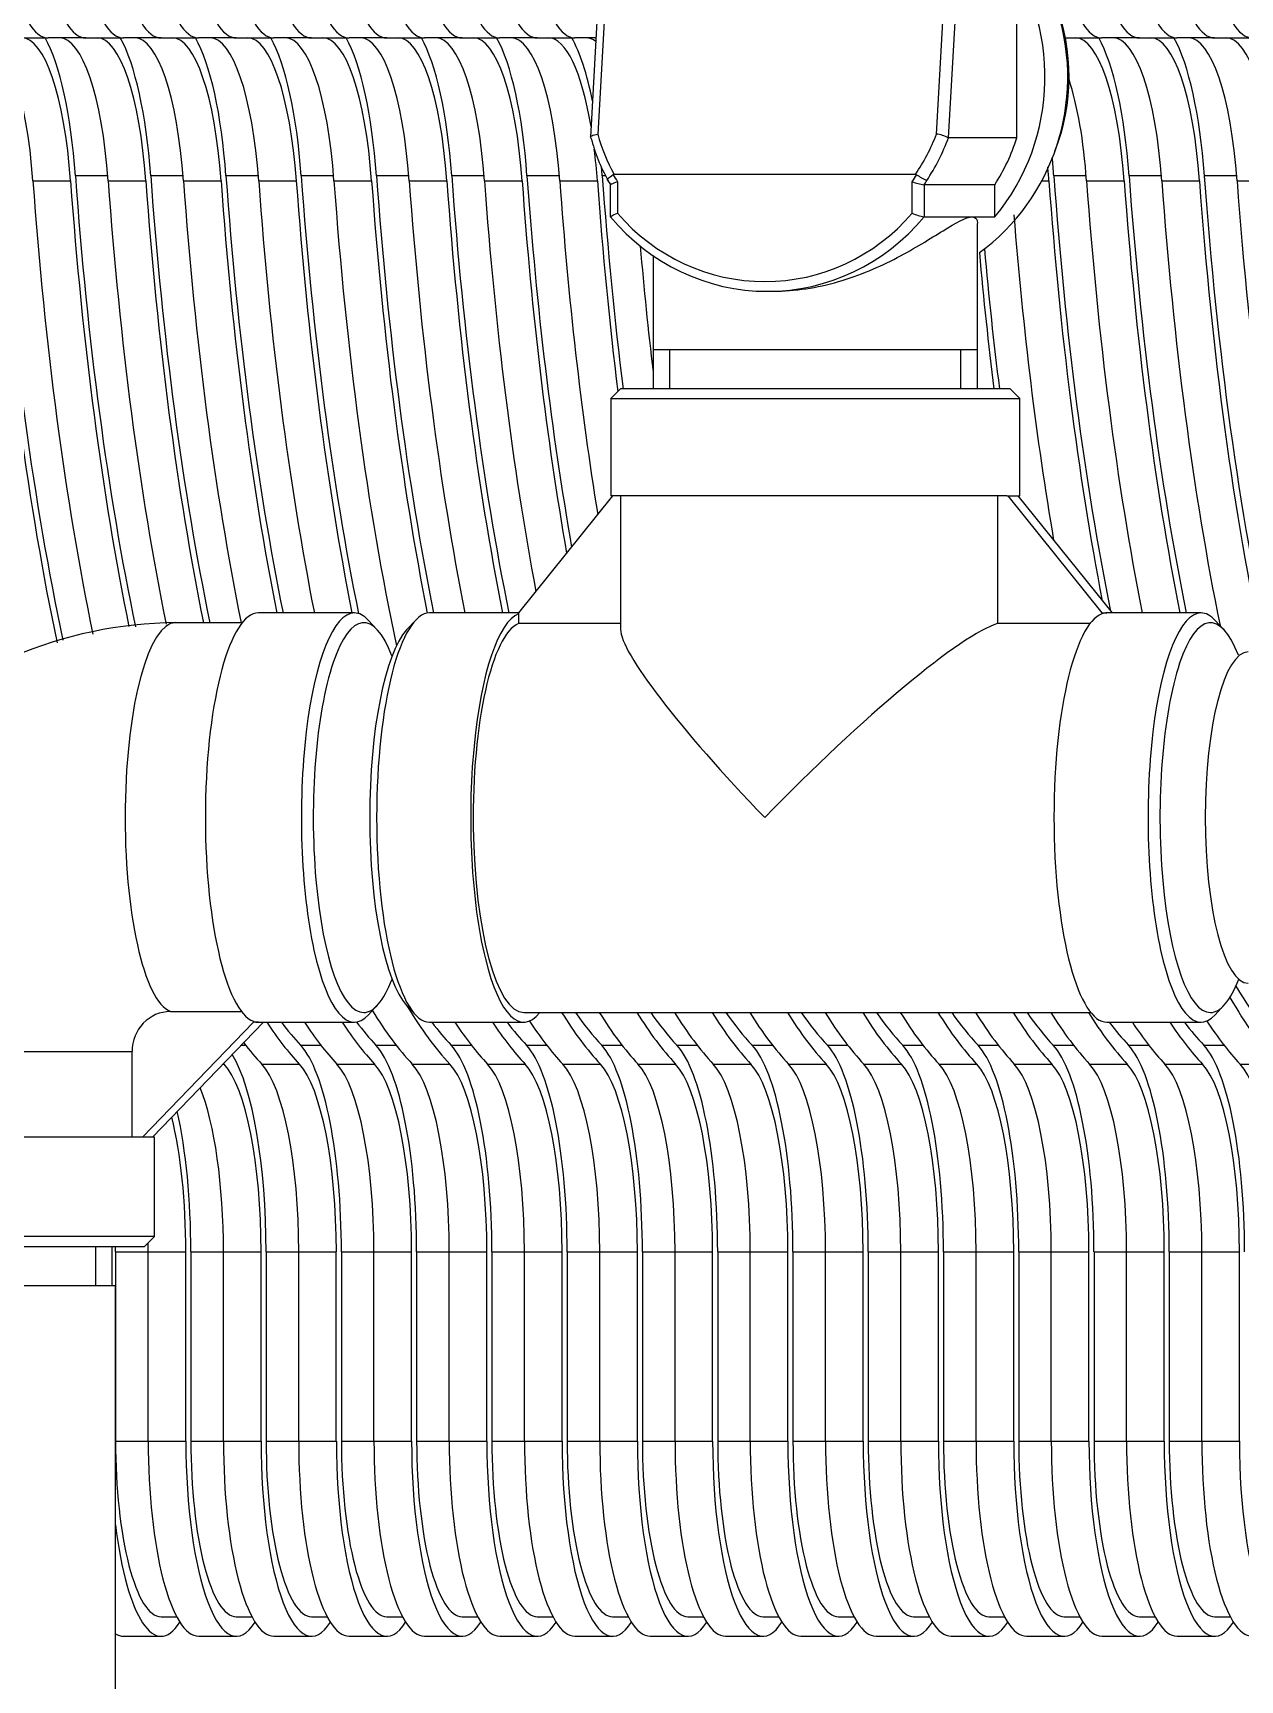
# Model space of a CAD drawing. Header units: millimetres. Extents: x 3795014 to 4300160, y 3869364 to 4016788.
# Drawn here: x 4226352.19 to 4226383.18, y 3924214.41 to 3924256.66 of the extents above; entities that cross this region are included whole.
import ezdxf

# ---------------------------------------------------------------- set-up
doc = ezdxf.new("R2010")
doc.units = ezdxf.units.MM
doc.layers.add('линия перехода', color=7, linetype='Continuous')
doc.layers.add('основная', color=7, linetype='Continuous', lineweight=50)

msp = doc.modelspace()

# ---------------------------------------------------------------- linework, layer by layer
at = {"layer": 'линия перехода', "color": 0, "linetype": 'Continuous', "lineweight": -3}
for p, q in [((4226366.864, 3924257.106), (4226366.692, 3924254.064)), ((4226375.384, 3924254.064), (4226375.557, 3924257.106)), ((4226375.864, 3924257.093), (4226375.687, 3924253.972)), ((4226352.194, 3924252.865), (4226353.16, 3924252.865)), ((4226353.284, 3924252.998), (4226354.115, 3924252.998)), ((4226354.125, 3924252.865), (4226355.091, 3924252.865)), ((4226355.216, 3924252.998), (4226356.047, 3924252.998)), ((4226356.057, 3924252.865), (4226357.023, 3924252.865)), ((4226357.148, 3924252.998), (4226357.979, 3924252.998)), ((4226357.989, 3924252.865), (4226358.955, 3924252.865)), ((4226359.079, 3924252.998), (4226359.91, 3924252.998)), ((4226359.92, 3924252.865), (4226360.886, 3924252.865)), ((4226361.011, 3924252.998), (4226361.842, 3924252.998)), ((4226361.852, 3924252.865), (4226362.818, 3924252.865)), ((4226362.943, 3924252.998), (4226363.774, 3924252.998)), ((4226363.784, 3924252.865), (4226364.75, 3924252.865)), ((4226364.874, 3924252.998), (4226365.705, 3924252.998)), ((4226365.715, 3924252.865), (4226366.681, 3924252.865)), ((4226366.806, 3924252.998), (4226366.888, 3924252.998)), ((4226367.198, 3924252.842), (4226367.198, 3924252.034)), ((4226374.761, 3924252.034), (4226374.761, 3924252.842)), ((4226378.088, 3924252.865), (4226378.271, 3924252.865)), ((4226378.396, 3924252.998), (4226379.227, 3924252.998)), ((4226379.237, 3924252.865), (4226380.203, 3924252.865)), ((4226380.328, 3924252.998), (4226381.159, 3924252.998)), ((4226381.169, 3924252.865), (4226382.135, 3924252.865)), ((4226382.259, 3924252.998), (4226383.09, 3924252.998)), ((4226383.1, 3924252.865), (4226384.066, 3924252.865)), ((4226375.068, 3924252.766), (4226375.068, 3924251.94)), ((4226345.061, 3924230.531), (4226354.737, 3924230.531)), ((4226357.54, 3924230.69), (4226357.655, 3924230.69)), ((4226359.066, 3924230.69), (4226359.587, 3924230.69)), ((4226360.997, 3924230.69), (4226361.518, 3924230.69)), ((4226362.929, 3924230.69), (4226363.45, 3924230.69)), ((4226364.861, 3924230.69), (4226365.382, 3924230.69)), ((4226366.792, 3924230.69), (4226367.313, 3924230.69)), ((4226368.724, 3924230.69), (4226369.245, 3924230.69)), ((4226370.656, 3924230.69), (4226371.177, 3924230.69)), ((4226372.587, 3924230.69), (4226373.108, 3924230.69)), ((4226374.519, 3924230.69), (4226375.04, 3924230.69)), ((4226376.451, 3924230.69), (4226376.972, 3924230.69)), ((4226378.382, 3924230.69), (4226378.903, 3924230.69)), ((4226380.314, 3924230.69), (4226380.835, 3924230.69)), ((4226382.246, 3924230.69), (4226382.767, 3924230.69)), ((4226357.074, 3924230.208), (4226357.099, 3924230.208)), ((4226358.065, 3924230.208), (4226359.031, 3924230.208)), ((4226359.997, 3924230.208), (4226360.963, 3924230.208)), ((4226361.929, 3924230.208), (4226362.894, 3924230.208)), ((4226363.86, 3924230.208), (4226364.826, 3924230.208)), ((4226365.792, 3924230.208), (4226366.758, 3924230.208)), ((4226367.724, 3924230.208), (4226368.689, 3924230.208)), ((4226369.655, 3924230.208), (4226370.621, 3924230.208)), ((4226371.587, 3924230.208), (4226372.553, 3924230.208)), ((4226373.519, 3924230.208), (4226374.484, 3924230.208)), ((4226375.45, 3924230.208), (4226376.416, 3924230.208)), ((4226377.382, 3924230.208), (4226378.348, 3924230.208)), ((4226379.314, 3924230.208), (4226380.279, 3924230.208)), ((4226381.245, 3924230.208), (4226382.211, 3924230.208)), ((4226383.177, 3924230.208), (4226384.143, 3924230.208)), ((4226354.316, 3924225.389), (4226355.152, 3924225.389)), ((4226355.152, 3924225.389), (4226356.118, 3924225.389)), ((4226356.248, 3924225.389), (4226357.084, 3924225.389)), ((4226357.084, 3924225.389), (4226358.05, 3924225.389)), ((4226358.179, 3924225.389), (4226359.016, 3924225.389)), ((4226359.016, 3924225.389), (4226359.981, 3924225.389)), ((4226360.111, 3924225.389), (4226360.947, 3924225.389)), ((4226360.947, 3924225.389), (4226361.913, 3924225.389)), ((4226362.043, 3924225.389), (4226362.879, 3924225.389)), ((4226362.879, 3924225.389), (4226363.845, 3924225.389)), ((4226363.974, 3924225.389), (4226364.811, 3924225.389)), ((4226364.811, 3924225.389), (4226365.776, 3924225.389)), ((4226365.906, 3924225.389), (4226366.742, 3924225.389)), ((4226366.742, 3924225.389), (4226367.708, 3924225.389)), ((4226367.838, 3924225.389), (4226368.674, 3924225.389)), ((4226368.674, 3924225.389), (4226369.64, 3924225.389)), ((4226369.769, 3924225.389), (4226370.606, 3924225.389)), ((4226370.606, 3924225.389), (4226371.571, 3924225.389)), ((4226371.701, 3924225.389), (4226372.537, 3924225.389)), ((4226372.537, 3924225.389), (4226373.503, 3924225.389)), ((4226373.633, 3924225.389), (4226374.469, 3924225.389)), ((4226374.469, 3924225.389), (4226375.435, 3924225.389)), ((4226375.564, 3924225.389), (4226376.401, 3924225.389)), ((4226376.401, 3924225.389), (4226377.366, 3924225.389)), ((4226377.496, 3924225.389), (4226378.332, 3924225.389)), ((4226378.332, 3924225.389), (4226379.298, 3924225.389)), ((4226379.428, 3924225.389), (4226380.264, 3924225.389)), ((4226380.264, 3924225.389), (4226381.23, 3924225.389)), ((4226381.359, 3924225.389), (4226382.196, 3924225.389)), ((4226382.196, 3924225.389), (4226383.161, 3924225.389)), ((4226354.316, 3924220.531), (4226355.152, 3924220.531)), ((4226355.152, 3924220.531), (4226356.118, 3924220.531)), ((4226356.248, 3924220.531), (4226357.084, 3924220.531)), ((4226357.084, 3924220.531), (4226358.05, 3924220.531)), ((4226358.179, 3924220.531), (4226359.016, 3924220.531)), ((4226359.016, 3924220.531), (4226359.981, 3924220.531)), ((4226360.111, 3924220.531), (4226360.947, 3924220.531)), ((4226360.947, 3924220.531), (4226361.913, 3924220.531)), ((4226362.043, 3924220.531), (4226362.879, 3924220.531)), ((4226362.879, 3924220.531), (4226363.845, 3924220.531)), ((4226363.974, 3924220.531), (4226364.811, 3924220.531)), ((4226364.811, 3924220.531), (4226365.776, 3924220.531)), ((4226365.906, 3924220.531), (4226366.742, 3924220.531)), ((4226366.742, 3924220.531), (4226367.708, 3924220.531)), ((4226367.838, 3924220.531), (4226368.674, 3924220.531)), ((4226368.674, 3924220.531), (4226369.64, 3924220.531)), ((4226369.769, 3924220.531), (4226370.606, 3924220.531)), ((4226370.606, 3924220.531), (4226371.571, 3924220.531)), ((4226371.701, 3924220.531), (4226372.537, 3924220.531)), ((4226372.537, 3924220.531), (4226373.503, 3924220.531)), ((4226373.633, 3924220.531), (4226374.469, 3924220.531)), ((4226374.469, 3924220.531), (4226375.435, 3924220.531)), ((4226375.564, 3924220.531), (4226376.401, 3924220.531)), ((4226376.401, 3924220.531), (4226377.366, 3924220.531)), ((4226377.496, 3924220.531), (4226378.332, 3924220.531)), ((4226378.332, 3924220.531), (4226379.298, 3924220.531)), ((4226379.428, 3924220.531), (4226380.264, 3924220.531)), ((4226380.264, 3924220.531), (4226381.23, 3924220.531)), ((4226381.359, 3924220.531), (4226382.196, 3924220.531)), ((4226382.196, 3924220.531), (4226383.161, 3924220.531))]:
    msp.add_line(p, q, dxfattribs=at)
for centre, major_axis, ratio, start_param, end_param in [((4226371.124, 3924255.585), (-2.435, -4.169), 0.93488, 5.538072, 5.779733), ((4226371.124, 3924255.585), (-2.435, -4.169), 0.93488, 1.503052, 1.744713), ((4226371.188, 3924255.531), (2.506, 4.414), 0.937175, 4.640471, 4.883878), ((4226370.98, 3924255.531), (0, -4.75), 0.965835, 5.26853, 5.314193), ((4226370.98, 3924255.531), (0, -4.75), 0.965835, 0.968993, 1.014656), ((4226371.044, 3924255.531), (0, -5), 0.965835, 0.984689, 1.009829), ((4226370.98, 3924255.531), (0, 5.25), 0.965835, 2.299843, 3.983342), ((4226355.856, 3924236.531), (0, -5), 0.259156, 3.141593, 6.183018)]:
    msp.add_ellipse(centre, major_axis=major_axis, ratio=ratio, start_param=start_param, end_param=end_param, dxfattribs=at)
at = {"layer": 'основная', "color": 0, "linetype": 'Continuous', "lineweight": -3}
for p, q in [((4226366.68, 3924257.103), (4226366.504, 3924253.988)), ((4226377.446, 3924253.97), (4226377.446, 3924257.093)), ((4226351.618, 3924256.531), (4226352.583, 3924256.531)), ((4226353.549, 3924256.531), (4226352.583, 3924256.531)), ((4226353.549, 3924256.531), (4226354.515, 3924256.531)), ((4226355.481, 3924256.531), (4226354.515, 3924256.531)), ((4226355.481, 3924256.531), (4226356.447, 3924256.531)), ((4226357.413, 3924256.531), (4226356.447, 3924256.531)), ((4226357.413, 3924256.531), (4226358.378, 3924256.531)), ((4226359.344, 3924256.531), (4226358.378, 3924256.531)), ((4226359.344, 3924256.531), (4226360.31, 3924256.531)), ((4226361.276, 3924256.531), (4226360.31, 3924256.531)), ((4226361.276, 3924256.531), (4226362.242, 3924256.531)), ((4226363.208, 3924256.531), (4226362.242, 3924256.531)), ((4226363.208, 3924256.531), (4226364.173, 3924256.531)), ((4226365.139, 3924256.531), (4226364.173, 3924256.531)), ((4226365.139, 3924256.531), (4226366.105, 3924256.531)), ((4226366.648, 3924256.531), (4226366.105, 3924256.531)), ((4226378.692, 3924256.531), (4226379.627, 3924256.531)), ((4226380.593, 3924256.531), (4226379.627, 3924256.531)), ((4226380.593, 3924256.531), (4226381.558, 3924256.531)), ((4226382.524, 3924256.531), (4226381.558, 3924256.531)), ((4226382.524, 3924256.531), (4226383.49, 3924256.531)), ((4226366.516, 3924253.97), (4226366.512, 3924253.972)), ((4226375.687, 3924253.972), (4226375.691, 3924253.97)), ((4226377.446, 3924253.97), (4226375.691, 3924253.97)), ((4226366.944, 3924252.879), (4226367.014, 3924252.768)), ((4226374.848, 3924253.031), (4226367.111, 3924253.031)), ((4226367.013, 3924252.769), (4226367.013, 3924251.944)), ((4226376.882, 3924252.766), (4226375.068, 3924252.766)), ((4226376.882, 3924251.94), (4226376.882, 3924252.766)), ((4226375.068, 3924251.94), (4226376.299, 3924251.94)), ((4226376.299, 3924251.94), (4226376.882, 3924251.94)), ((4226376.441, 3924248.531), (4226376.441, 3924251.774)), ((4226368.11, 3924250.947), (4226368.11, 3924248.531)), ((4226371.044, 3924250.031), (4226371.199, 3924250.031)), ((4226368.11, 3924248.531), (4226368.11, 3924247.531)), ((4226376.441, 3924248.531), (4226368.11, 3924248.531)), ((4226368.538, 3924247.531), (4226368.538, 3924248.531)), ((4226376.013, 3924247.531), (4226376.013, 3924248.531)), ((4226376.441, 3924247.531), (4226376.441, 3924248.531)), ((4226367.275, 3924247.531), (4226367.025, 3924247.281)), ((4226377.275, 3924247.531), (4226367.275, 3924247.531)), ((4226377.525, 3924247.281), (4226377.275, 3924247.531)), ((4226367.025, 3924247.281), (4226377.525, 3924247.281)), ((4226367.025, 3924247.281), (4226367.025, 3924244.781)), ((4226377.525, 3924244.781), (4226377.525, 3924247.281)), ((4226364.661, 3924241.781), (4226367.075, 3924244.781)), ((4226377.193, 3924244.781), (4226367.025, 3924244.781)), ((4226367.275, 3924244.781), (4226367.275, 3924241.361)), ((4226376.951, 3924244.781), (4226376.951, 3924241.506)), ((4226377.193, 3924244.781), (4226377.216, 3924244.781)), ((4226377.216, 3924244.781), (4226377.346, 3924244.781)), ((4226377.216, 3924244.781), (4226379.631, 3924241.781)), ((4226377.346, 3924244.781), (4226377.476, 3924244.781)), ((4226377.476, 3924244.781), (4226377.525, 3924244.781)), ((4226377.476, 3924244.781), (4226379.89, 3924241.781)), ((4226357.566, 3924241.531), (4226355.856, 3924241.531)), ((4226360.444, 3924241.781), (4226357.981, 3924241.781)), ((4226361.033, 3924241.348), (4226360.809, 3924241.589)), ((4226362.011, 3924241.589), (4226361.786, 3924241.348)), ((4226364.661, 3924241.781), (4226362.376, 3924241.781)), ((4226364.661, 3924241.758), (4226364.661, 3924241.781)), ((4226364.661, 3924241.506), (4226364.661, 3924241.758)), ((4226367.275, 3924241.506), (4226364.661, 3924241.506)), ((4226379.326, 3924241.506), (4226376.951, 3924241.506)), ((4226379.631, 3924241.781), (4226379.761, 3924241.781)), ((4226379.631, 3924241.781), (4226379.631, 3924241.758)), ((4226382.175, 3924241.781), (4226379.761, 3924241.781)), ((4226382.764, 3924241.348), (4226382.54, 3924241.589)), ((4226360.809, 3924231.474), (4226361.033, 3924231.715)), ((4226361.786, 3924231.715), (4226362.011, 3924231.474)), ((4226382.54, 3924231.474), (4226382.764, 3924231.715)), ((4226357.851, 3924231.281), (4226355.002, 3924228.331)), ((4226358.111, 3924231.281), (4226355.261, 3924228.331)), ((4226355.727, 3924231.556), (4226357.546, 3924231.556)), ((4226357.851, 3924231.305), (4226357.851, 3924231.281)), ((4226357.981, 3924231.281), (4226357.851, 3924231.281)), ((4226357.981, 3924231.281), (4226360.444, 3924231.281)), ((4226362.376, 3924231.281), (4226364.79, 3924231.281)), ((4226364.79, 3924231.531), (4226379.346, 3924231.531)), ((4226379.761, 3924231.281), (4226382.175, 3924231.281)), ((4226354.737, 3924228.331), (4226354.737, 3924230.531)), ((4226354.979, 3924228.331), (4226344.811, 3924228.331)), ((4226355.002, 3924228.331), (4226354.979, 3924228.331)), ((4226355.132, 3924228.331), (4226355.002, 3924228.331)), ((4226355.261, 3924228.331), (4226355.132, 3924228.331)), ((4226355.311, 3924228.331), (4226355.261, 3924228.331)), ((4226355.311, 3924225.781), (4226355.311, 3924228.331)), ((4226355.311, 3924225.781), (4226344.811, 3924225.781)), ((4226355.061, 3924225.531), (4226355.311, 3924225.781)), ((4226345.061, 3924225.531), (4226355.061, 3924225.531)), ((4226353.799, 3924225.531), (4226353.799, 3924224.531)), ((4226354.227, 3924224.531), (4226354.227, 3924225.531)), ((4226354.316, 3924225.389), (4226354.316, 3924220.531)), ((4226355.152, 3924220.531), (4226355.152, 3924225.389)), ((4226356.118, 3924220.531), (4226356.118, 3924225.389)), ((4226356.248, 3924225.389), (4226356.248, 3924220.531)), ((4226357.084, 3924220.531), (4226357.084, 3924225.389)), ((4226358.05, 3924220.531), (4226358.05, 3924225.389)), ((4226358.179, 3924225.389), (4226358.179, 3924220.531)), ((4226359.016, 3924220.531), (4226359.016, 3924225.389)), ((4226359.981, 3924220.531), (4226359.981, 3924225.389)), ((4226360.111, 3924225.389), (4226360.111, 3924220.531)), ((4226360.947, 3924220.531), (4226360.947, 3924225.389)), ((4226361.913, 3924220.531), (4226361.913, 3924225.389)), ((4226362.043, 3924225.389), (4226362.043, 3924220.531)), ((4226362.879, 3924220.531), (4226362.879, 3924225.389)), ((4226363.845, 3924220.531), (4226363.845, 3924225.389)), ((4226363.974, 3924225.389), (4226363.974, 3924220.531)), ((4226364.811, 3924220.531), (4226364.811, 3924225.389)), ((4226365.776, 3924220.531), (4226365.776, 3924225.389)), ((4226365.906, 3924225.389), (4226365.906, 3924220.531)), ((4226366.742, 3924220.531), (4226366.742, 3924225.389)), ((4226367.708, 3924220.531), (4226367.708, 3924225.389)), ((4226367.838, 3924225.389), (4226367.838, 3924220.531)), ((4226368.674, 3924220.531), (4226368.674, 3924225.389)), ((4226369.64, 3924220.531), (4226369.64, 3924225.389)), ((4226369.769, 3924225.389), (4226369.769, 3924220.531)), ((4226370.606, 3924220.531), (4226370.606, 3924225.389)), ((4226371.571, 3924220.531), (4226371.571, 3924225.389)), ((4226371.701, 3924225.389), (4226371.701, 3924220.531)), ((4226372.537, 3924220.531), (4226372.537, 3924225.389)), ((4226373.503, 3924220.531), (4226373.503, 3924225.389)), ((4226373.633, 3924225.389), (4226373.633, 3924220.531)), ((4226374.469, 3924220.531), (4226374.469, 3924225.389)), ((4226375.435, 3924220.531), (4226375.435, 3924225.389)), ((4226375.564, 3924225.389), (4226375.564, 3924220.531)), ((4226376.401, 3924220.531), (4226376.401, 3924225.389)), ((4226377.366, 3924220.531), (4226377.366, 3924225.389)), ((4226377.496, 3924225.389), (4226377.496, 3924220.531)), ((4226378.332, 3924220.531), (4226378.332, 3924225.389)), ((4226379.298, 3924220.531), (4226379.298, 3924225.389)), ((4226379.428, 3924225.389), (4226379.428, 3924220.531)), ((4226380.264, 3924220.531), (4226380.264, 3924225.389)), ((4226381.23, 3924220.531), (4226381.23, 3924225.389)), ((4226381.359, 3924225.389), (4226381.359, 3924220.531)), ((4226382.196, 3924220.531), (4226382.196, 3924225.389)), ((4226383.161, 3924220.531), (4226383.161, 3924225.389)), ((4226345.811, 3924224.531), (4226354.311, 3924224.531)), ((4226354.311, 3924148.531), (4226354.311, 3924224.531)), ((4226355.482, 3924216.031), (4226355.883, 3924216.031)), ((4226357.414, 3924216.031), (4226357.815, 3924216.031)), ((4226359.345, 3924216.031), (4226359.746, 3924216.031)), ((4226361.277, 3924216.031), (4226361.678, 3924216.031)), ((4226363.209, 3924216.031), (4226363.61, 3924216.031)), ((4226365.14, 3924216.031), (4226365.541, 3924216.031)), ((4226367.072, 3924216.031), (4226367.473, 3924216.031)), ((4226369.004, 3924216.031), (4226369.405, 3924216.031)), ((4226370.935, 3924216.031), (4226371.336, 3924216.031)), ((4226372.867, 3924216.031), (4226373.268, 3924216.031)), ((4226374.799, 3924216.031), (4226375.2, 3924216.031)), ((4226376.73, 3924216.031), (4226377.132, 3924216.031)), ((4226378.662, 3924216.031), (4226379.063, 3924216.031)), ((4226380.594, 3924216.031), (4226380.995, 3924216.031)), ((4226382.525, 3924216.031), (4226382.927, 3924216.031)), ((4226354.516, 3924215.531), (4226355.482, 3924215.531)), ((4226356.448, 3924215.531), (4226357.414, 3924215.531)), ((4226358.38, 3924215.531), (4226359.345, 3924215.531)), ((4226360.311, 3924215.531), (4226361.277, 3924215.531)), ((4226362.243, 3924215.531), (4226363.209, 3924215.531)), ((4226364.175, 3924215.531), (4226365.14, 3924215.531)), ((4226366.106, 3924215.531), (4226367.072, 3924215.531)), ((4226368.038, 3924215.531), (4226369.004, 3924215.531)), ((4226369.97, 3924215.531), (4226370.935, 3924215.531)), ((4226371.901, 3924215.531), (4226372.867, 3924215.531)), ((4226373.833, 3924215.531), (4226374.799, 3924215.531)), ((4226375.765, 3924215.531), (4226376.73, 3924215.531)), ((4226377.696, 3924215.531), (4226378.662, 3924215.531)), ((4226379.628, 3924215.531), (4226380.594, 3924215.531)), ((4226381.56, 3924215.531), (4226382.525, 3924215.531))]:
    msp.add_line(p, q, dxfattribs=at)
for centre, radius, start, end in [((4226375.278, 3924253.173), 0.897, 62.8999, 83.2047), ((4226367.11, 3924252.982), 0.0494, 88.223, 122.2208), ((4226375.338, 3924254.501), 1.756, 250.8187, 261.133), ((4226374.849, 3924252.98), 0.051, 58.3374, 91.2189), ((4226376.252, 3924255.055), 2.454, 235.8793, 242.8708), ((4226375.352, 3924253.411), 1.498, 246.776, 259.0536), ((4226355.958, 3924230.635), 10.897, 90.535, 180.5427)]:
    msp.add_arc(centre, radius, start, end, dxfattribs=at)
for centre, major_axis, ratio, start_param, end_param in [((4226352.583, 3924261.531), (0, -5), 0.259156, 3.141593, 6.283185), ((4226353.549, 3924261.531), (0, -5), 0.259156, 3.141593, 6.283185), ((4226354.515, 3924261.531), (0, -5), 0.259156, 3.141593, 6.283185), ((4226355.481, 3924261.531), (0, -5), 0.259156, 3.141593, 6.283185), ((4226356.447, 3924261.531), (0, -5), 0.259156, 3.141593, 6.283185), ((4226357.413, 3924261.531), (0, -5), 0.259156, 3.141593, 6.283185), ((4226358.378, 3924261.531), (0, -5), 0.259156, 3.141593, 6.283185), ((4226359.344, 3924261.531), (0, -5), 0.259156, 3.141593, 6.283185), ((4226360.31, 3924261.531), (0, -5), 0.259156, 3.141593, 6.283185), ((4226361.276, 3924261.531), (0, -5), 0.259156, 3.141593, 6.283185), ((4226362.242, 3924261.531), (0, -5), 0.259156, 3.141593, 6.283185), ((4226363.208, 3924261.531), (0, -5), 0.259156, 3.141593, 6.283185), ((4226364.173, 3924261.531), (0, -5), 0.259156, 3.141593, 6.283185), ((4226365.139, 3924261.531), (0, -5), 0.259156, 3.141593, 6.283185), ((4226366.105, 3924261.531), (0, -5), 0.259156, 3.141593, 6.283185), ((4226379.627, 3924261.531), (0, -5), 0.259156, 3.141593, 6.283185), ((4226380.593, 3924261.531), (0, -5), 0.259156, 3.141593, 6.283185), ((4226381.558, 3924261.531), (0, -5), 0.259156, 3.141593, 6.283185), ((4226382.524, 3924261.531), (0, -5), 0.259156, 3.141593, 6.283185), ((4226383.49, 3924261.531), (0, -5), 0.259156, 3.141593, 6.283185), ((4226384.456, 3924261.531), (0, -5), 0.259156, 3.141593, 6.283185), ((4226372.859, 3924255.531), (0, -5.5), 0.965835, 0.859266, 3.619525), ((4226373.442, 3924255.531), (0, -5.5), 0.965835, 0.610482, 3.141593), ((4226373.96, 3924255.531), (0, -5), 0.965835, 1.180068, 1.957126), ((4226350.945, 3924251.531), (0, -5), 0.259156, 1.840729, 3.141593), ((4226351.911, 3924251.531), (0, -5), 0.259156, 1.840729, 3.141593), ((4226351.911, 3924251.531), (0, 5.5), 0.259156, 4.982322, 5.853486), ((4226352.877, 3924251.531), (0, -5), 0.259156, 1.840729, 3.141593), ((4226353.842, 3924251.531), (0, -5), 0.259156, 1.840729, 3.141593), ((4226353.842, 3924251.531), (0, 5.5), 0.259156, 4.982322, 5.853486), ((4226354.808, 3924251.531), (0, -5), 0.259156, 1.840729, 3.141593), ((4226355.774, 3924251.531), (0, -5), 0.259156, 1.840729, 3.141593), ((4226355.774, 3924251.531), (0, 5.5), 0.259156, 4.982322, 5.853486), ((4226356.74, 3924251.531), (0, -5), 0.259156, 1.840729, 3.141593), ((4226357.706, 3924251.531), (0, -5), 0.259156, 1.840729, 3.141593), ((4226357.706, 3924251.531), (0, 5.5), 0.259156, 4.982322, 5.853486), ((4226358.672, 3924251.531), (0, -5), 0.259156, 1.840729, 3.141593), ((4226359.637, 3924251.531), (0, -5), 0.259156, 1.840729, 3.141593), ((4226359.637, 3924251.531), (0, 5.5), 0.259156, 4.982322, 5.853486), ((4226360.603, 3924251.531), (0, -5), 0.259156, 1.840729, 3.141593), ((4226361.569, 3924251.531), (0, -5), 0.259156, 1.840729, 3.141593), ((4226361.569, 3924251.531), (0, 5.5), 0.259156, 4.982322, 5.853486), ((4226362.535, 3924251.531), (0, -5), 0.259156, 1.840729, 3.141593), ((4226363.501, 3924251.531), (0, -5), 0.259156, 1.840729, 3.141593), ((4226363.501, 3924251.531), (0, 5.5), 0.259156, 4.982322, 5.853486), ((4226364.467, 3924251.531), (0, -5), 0.259156, 1.840729, 3.141593), ((4226365.432, 3924251.531), (0, -5), 0.259156, 2.147238, 3.141593), ((4226365.432, 3924251.531), (0, 5.5), 0.259156, -0.908161, -0.4297), ((4226366.398, 3924251.531), (0, -5), 0.259156, 2.951823, 3.141593), ((4226378.954, 3924251.531), (0, -5), 0.259156, 1.840729, 3.141593), ((4226378.954, 3924251.531), (0, 5.5), 0.259156, 4.982322, 5.853486), ((4226379.92, 3924251.531), (0, -5), 0.259156, 1.840729, 3.141593), ((4226380.886, 3924251.531), (0, -5), 0.259156, 1.840729, 3.141593), ((4226380.886, 3924251.531), (0, 5.5), 0.259156, 4.982322, 5.853486), ((4226381.852, 3924251.531), (0, -5), 0.259156, 1.840729, 3.141593), ((4226382.817, 3924251.531), (0, -5), 0.259156, 1.840729, 3.141593), ((4226377.988, 3924251.531), (0, -5), 0.259156, 1.840729, 2.475743), ((4226371.188, 3924255.531), (-2.506, -4.414), 0.937175, 5.518998, 5.762405), ((4226365.432, 3924251.531), (0, -5), 0.259156, -4.442456, -4.268578), ((4226372.859, 3924255.531), (0, -5), 0.965835, 0.984689, 1.253236), ((4226377.022, 3924251.531), (0, -5), 0.259156, -4.442456, -4.367928), ((4226377.022, 3924251.531), (0, 5.5), 0.259156, -1.300864, -1.211789), ((4226359.345, 3924261.531), (0, -32.5), 0.259156, -1.300864, -0.887738), ((4226359.345, 3924261.531), (0, -32), 0.259156, -1.300864, -0.877722), ((4226360.311, 3924261.531), (0, -32.5), 0.259156, -1.300864, -0.896379), ((4226361.277, 3924261.531), (0, -32.5), 0.259156, -1.300864, -0.903955), ((4226361.277, 3924261.531), (0, -32), 0.259156, -1.300864, -0.891316), ((4226362.243, 3924261.531), (0, -32.5), 0.259156, -1.300864, -0.906564), ((4226363.209, 3924261.531), (0, -32.5), 0.259156, -1.300864, -0.907923), ((4226363.209, 3924261.531), (0, -32), 0.259156, -1.300864, -0.895665), ((4226364.175, 3924261.531), (0, -32.5), 0.259156, -1.300864, -0.907923), ((4226365.14, 3924261.531), (0, -32.5), 0.259156, -1.300864, -0.917645), ((4226365.14, 3924261.531), (0, -32), 0.259156, -1.300864, -0.905633), ((4226366.106, 3924261.531), (0, -32.5), 0.259156, -1.300864, -0.917645), ((4226367.072, 3924261.531), (0, -32.5), 0.259156, -1.300864, -0.917645), ((4226367.072, 3924261.531), (0, -32), 0.259156, -1.300864, -0.904995), ((4226368.038, 3924261.531), (0, -32.5), 0.259156, -1.300864, -0.884553), ((4226369.004, 3924261.531), (0, -32.5), 0.259156, -1.300864, -0.917448), ((4226369.004, 3924261.531), (0, -32), 0.259156, -1.300864, -0.905633), ((4226369.97, 3924261.531), (0, -32.5), 0.259156, -1.300864, -0.917645), ((4226370.935, 3924261.531), (0, -32.5), 0.259156, -1.300864, -0.917645), ((4226370.935, 3924261.531), (0, -32), 0.259156, -1.300864, -0.905633), ((4226371.901, 3924261.531), (0, -32.5), 0.259156, -1.300864, -0.938874), ((4226372.867, 3924261.531), (0, -32.5), 0.259156, -1.300864, -0.975688), ((4226372.867, 3924261.531), (0, -32), 0.259156, -1.300864, -0.971131), ((4226373.833, 3924261.531), (0, -32.5), 0.259156, -1.300864, -1.012111), ((4226374.799, 3924261.531), (0, -32.5), 0.259156, -1.300864, -1.123094), ((4226365.432, 3924251.531), (0, 5.5), 0.259156, -1.300864, -1.262807), ((4226374.799, 3924261.531), (0, -32), 0.259156, -1.300864, -1.11798), ((4226386.389, 3924261.531), (0, -32.5), 0.259156, -1.300864, -0.9297), ((4226386.389, 3924261.531), (0, -32), 0.259156, -1.300864, -0.907377), ((4226387.355, 3924261.531), (0, -32.5), 0.259156, -1.300864, -0.917645), ((4226388.321, 3924261.531), (0, -32.5), 0.259156, -1.300864, -0.917645), ((4226388.321, 3924261.531), (0, -32), 0.259156, -1.300864, -0.905633), ((4226389.286, 3924261.531), (0, -32.5), 0.259156, -1.300864, -0.90504), ((4226390.252, 3924261.531), (0, -32.5), 0.259156, -1.300864, -0.878299), ((4226390.252, 3924261.531), (0, -32), 0.259156, -1.300864, -0.865266), ((4226391.218, 3924261.531), (0, -32.5), 0.259156, -1.300864, -0.878299), ((4226371.044, 3924255.531), (0, 5.5), 0.965835, 2.282326, 4.000859), ((4226385.423, 3924261.531), (0, -32.5), 0.259156, -1.272904, -0.987987), ((4226375.765, 3924261.531), (0, -32.5), 0.259156, -1.24706, -1.140481), ((4226384.457, 3924261.531), (0, -32), 0.259156, -1.239437, -1.11798), ((4226384.457, 3924261.531), (0, -32.5), 0.259156, -1.241605, -1.125451), ((4226360.685, 3924236.531), (0, -5), 0.259156, 2.548381, 6.283185), ((4226382.417, 3924236.531), (0, -5), 0.259156, 2.555485, 6.283185), ((4226357.981, 3924236.531), (0, -5.25), 0.259156, 3.141593, 6.187803), ((4226360.444, 3924236.531), (0, 5.25), 0.259156, 0, 3.413245), ((4226360.444, 3924236.531), (0, 5.25), 0.259156, 6.011533, 6.283185), ((4226362.376, 3924236.531), (0, -5.25), 0.259156, 3.141593, 6.283185), ((4226364.79, 3924236.531), (0, 5.25), 0.259156, 0.095383, 3.451437), ((4226364.79, 3924236.531), (0, 5), 0.259156, 0.100167, 3.141593), ((4226372.275, 3924236.531), (4.957, 4.957), 0.13183, 0.231242, 1.701871), ((4226379.761, 3924236.531), (0, 5.25), 0.259156, 0.095383, 3.141593), ((4226379.761, 3924236.531), (0, 5.25), 0.259156, 0, 0.095383), ((4226382.175, 3924236.531), (0, 5.25), 0.259156, 0, 3.413245), ((4226382.175, 3924236.531), (0, 5.25), 0.259156, 6.011533, 6.283185), ((4226362.134, 3924236.531), (0, -5), 0.259156, 3.413245, 6.011533), ((4226372.275, 3924236.531), (4.957, -4.957), 0.13183, 3.272667, 4.581315), ((4226383.383, 3924236.531), (0, -4.25), 0.259156, 3.141593, 6.283185), ((4226360.685, 3924236.531), (0, -5), 0.259156, 0, 0.594823), ((4226382.417, 3924236.531), (0, -5), 0.259156, 0, 0.592979), ((4226386.389, 3924261.531), (0, -32), 0.259156, -0.411991, -0.269933), ((4226365.14, 3924261.531), (0, -32.5), 0.259156, -0.408564, -0.269933), ((4226386.389, 3924261.531), (0, -32.5), 0.259156, -0.424803, -0.269933), ((4226355.727, 3924230.531), (0, -1.025), 0.965835, 3.141593, 4.712389), ((4226357.981, 3924236.531), (0, -5.25), 0.259156, 6.187803, 6.283185), ((4226361.277, 3924261.531), (0, -32.5), 0.259156, -0.374285, -0.269933), ((4226361.277, 3924261.531), (0, -32), 0.259156, -0.332245, -0.269933), ((4226362.243, 3924261.531), (0, -32.5), 0.259156, -0.374285, -0.269933), ((4226363.209, 3924261.531), (0, -32.5), 0.259156, -0.374285, -0.269933), ((4226363.209, 3924261.531), (0, -32), 0.259156, -0.332679, -0.269933), ((4226364.175, 3924261.531), (0, -32.5), 0.259156, -0.398528, -0.269933), ((4226365.14, 3924261.531), (0, -32), 0.259156, -0.332245, -0.269933), ((4226366.106, 3924261.531), (0, -32.5), 0.259156, -0.374285, -0.269933), ((4226367.072, 3924261.531), (0, -32.5), 0.259156, -0.374285, -0.269933), ((4226367.072, 3924261.531), (0, -32), 0.259156, -0.332245, -0.269933), ((4226368.038, 3924261.531), (0, -32.5), 0.259156, -0.376896, -0.269933), ((4226369.004, 3924261.531), (0, -32.5), 0.259156, -0.394791, -0.269933), ((4226369.004, 3924261.531), (0, -32), 0.259156, -0.355421, -0.269933), ((4226369.97, 3924261.531), (0, -32.5), 0.259156, -0.394791, -0.269933), ((4226370.935, 3924261.531), (0, -32.5), 0.259156, -0.394791, -0.269933), ((4226370.935, 3924261.531), (0, -32), 0.259156, -0.355421, -0.269933), ((4226371.901, 3924261.531), (0, -32.5), 0.259156, -0.394791, -0.269933), ((4226372.867, 3924261.531), (0, -32.5), 0.259156, -0.394791, -0.269933), ((4226372.867, 3924261.531), (0, -32), 0.259156, -0.355421, -0.269933), ((4226373.833, 3924261.531), (0, -32.5), 0.259156, -0.394791, -0.269933), ((4226374.799, 3924261.531), (0, -32.5), 0.259156, -0.394791, -0.269933), ((4226374.799, 3924261.531), (0, -32), 0.259156, -0.355421, -0.269933), ((4226375.765, 3924261.531), (0, -32.5), 0.259156, -0.394791, -0.269933), ((4226376.73, 3924261.531), (0, -32.5), 0.259156, -0.394791, -0.269933), ((4226376.73, 3924261.531), (0, -32), 0.259156, -0.355421, -0.269933), ((4226377.696, 3924261.531), (0, -32.5), 0.259156, -0.394791, -0.269933), ((4226378.662, 3924261.531), (0, -32.5), 0.259156, -0.394791, -0.269933), ((4226378.662, 3924261.531), (0, -32), 0.259156, -0.355421, -0.269933), ((4226379.628, 3924261.531), (0, -32.5), 0.259156, -0.394791, -0.269933), ((4226380.594, 3924261.531), (0, -32.5), 0.259156, -0.394791, -0.269933), ((4226380.594, 3924261.531), (0, -32), 0.259156, -0.355421, -0.269933), ((4226381.56, 3924261.531), (0, -32.5), 0.259156, -0.394791, -0.269933), ((4226382.525, 3924261.531), (0, -32.5), 0.259156, -0.394791, -0.269933), ((4226382.525, 3924261.531), (0, -32), 0.259156, -0.332245, -0.269933), ((4226383.491, 3924261.531), (0, -32.5), 0.259156, -0.374285, -0.269933), ((4226384.457, 3924261.531), (0, -32.5), 0.259156, -0.374285, -0.269933), ((4226384.457, 3924261.531), (0, -32), 0.259156, -0.332245, -0.269933), ((4226385.423, 3924261.531), (0, -32.5), 0.259156, -0.376896, -0.269933), ((4226356.754, 3924225.389), (0, 5.5), 0.259156, 4.712389, 5.882099), ((4226360.311, 3924261.531), (0, -32.5), 0.259156, -0.327281, -0.269933), ((4226358.686, 3924225.389), (0, 5.5), 0.259156, 4.712389, 6.013253), ((4226360.617, 3924225.389), (0, 5.5), 0.259156, 4.712389, 6.013253), ((4226362.549, 3924225.389), (0, 5.5), 0.259156, 4.712389, 6.013253), ((4226364.481, 3924225.389), (0, 5.5), 0.259156, 4.712389, 6.013253), ((4226366.412, 3924225.389), (0, 5.5), 0.259156, 4.712389, 6.013253), ((4226368.344, 3924225.389), (0, 5.5), 0.259156, 4.712389, 6.013253), ((4226370.276, 3924225.389), (0, 5.5), 0.259156, 4.712389, 6.013253), ((4226372.207, 3924225.389), (0, 5.5), 0.259156, 4.712389, 6.013253), ((4226374.139, 3924225.389), (0, 5.5), 0.259156, 4.712389, 6.013253), ((4226376.071, 3924225.389), (0, 5.5), 0.259156, 4.712389, 6.013253), ((4226378.002, 3924225.389), (0, 5.5), 0.259156, 4.712389, 6.013253), ((4226379.934, 3924225.389), (0, 5.5), 0.259156, 4.712389, 6.013253), ((4226381.866, 3924225.389), (0, 5.5), 0.259156, 4.712389, 6.013253), ((4226356.754, 3924225.389), (0, 5), 0.259156, 4.712389, 6.013253), ((4226357.72, 3924225.389), (0, 5), 0.259156, 4.712389, 6.013253), ((4226358.686, 3924225.389), (0, 5), 0.259156, 4.712389, 6.013253), ((4226359.651, 3924225.389), (0, 5), 0.259156, 4.712389, 6.013253), ((4226360.617, 3924225.389), (0, 5), 0.259156, 4.712389, 6.013253), ((4226361.583, 3924225.389), (0, 5), 0.259156, 4.712389, 6.013253), ((4226362.549, 3924225.389), (0, 5), 0.259156, 4.712389, 6.013253), ((4226363.515, 3924225.389), (0, -5), 0.259156, 1.570796, 2.87166), ((4226364.481, 3924225.389), (0, 5), 0.259156, 4.712389, 6.013253), ((4226365.446, 3924225.389), (0, 5), 0.259156, 4.712389, 6.013253), ((4226366.412, 3924225.389), (0, 5), 0.259156, 4.712389, 6.013253), ((4226367.378, 3924225.389), (0, 5), 0.259156, 4.712389, 6.013253), ((4226368.344, 3924225.389), (0, -5), 0.259156, 1.570796, 2.87166), ((4226369.31, 3924225.389), (0, 5), 0.259156, 4.712389, 6.013253), ((4226370.276, 3924225.389), (0, 5), 0.259156, 4.712389, 6.013253), ((4226371.241, 3924225.389), (0, 5), 0.259156, 4.712389, 6.013253), ((4226372.207, 3924225.389), (0, 5), 0.259156, 4.712389, 6.013253), ((4226373.173, 3924225.389), (0, 5), 0.259156, 4.712389, 6.013253), ((4226374.139, 3924225.389), (0, -5), 0.259156, 1.570796, 2.87166), ((4226375.105, 3924225.389), (0, -5), 0.259156, 1.570796, 2.87166), ((4226376.071, 3924225.389), (0, -5), 0.259156, 1.570796, 2.87166), ((4226377.036, 3924225.389), (0, 5), 0.259156, 4.712389, 6.013253), ((4226378.002, 3924225.389), (0, 5), 0.259156, 4.712389, 6.013253), ((4226378.968, 3924225.389), (0, 5), 0.259156, 4.712389, 6.013253), ((4226379.934, 3924225.389), (0, 5), 0.259156, 4.712389, 6.013253), ((4226380.9, 3924225.389), (0, 5), 0.259156, 4.712389, 6.013253), ((4226381.866, 3924225.389), (0, -5), 0.259156, 1.570796, 2.87166), ((4226382.831, 3924225.389), (0, 5), 0.259156, 4.712389, 6.013253), ((4226355.788, 3924225.389), (0, 5), 0.259156, 4.712389, 5.713658), ((4226354.822, 3924225.389), (0, 5), 0.259156, 4.712389, 5.475729), ((4226354.822, 3924225.389), (0, 5.5), 0.259156, 4.712389, 5.426567), ((4226352.891, 3924225.389), (0, 5.5), 0.259156, 4.712389, 4.738225), ((4226353.856, 3924225.389), (0, 5), 0.259156, 4.712389, 4.758733), ((4226355.482, 3924220.531), (0, 4.5), 0.259156, 1.570796, 3.141593), ((4226356.448, 3924220.531), (0, 5), 0.259156, 1.570796, 3.141593), ((4226357.414, 3924220.531), (0, 5), 0.259156, 1.570796, 3.523493), ((4226357.414, 3924220.531), (0, 4.5), 0.259156, 1.570796, 3.141593), ((4226358.38, 3924220.531), (0, 5), 0.259156, 1.570796, 3.141593), ((4226359.345, 3924220.531), (0, 5), 0.259156, 1.570796, 3.523493), ((4226359.345, 3924220.531), (0, 4.5), 0.259156, 1.570796, 3.141593), ((4226360.311, 3924220.531), (0, 5), 0.259156, 1.570796, 3.141593), ((4226361.277, 3924220.531), (0, 5), 0.259156, 1.570796, 3.523493), ((4226361.277, 3924220.531), (0, 4.5), 0.259156, 1.570796, 3.141593), ((4226362.243, 3924220.531), (0, 5), 0.259156, 1.570796, 3.141593), ((4226363.209, 3924220.531), (0, 5), 0.259156, 1.570796, 3.523493), ((4226363.209, 3924220.531), (0, 4.5), 0.259156, 1.570796, 3.141593), ((4226364.175, 3924220.531), (0, 5), 0.259156, 1.570796, 3.141593), ((4226365.14, 3924220.531), (0, 5), 0.259156, 1.570796, 3.523493), ((4226365.14, 3924220.531), (0, 4.5), 0.259156, 1.570796, 3.141593), ((4226366.106, 3924220.531), (0, 5), 0.259156, 1.570796, 3.141593), ((4226367.072, 3924220.531), (0, 5), 0.259156, 1.570796, 3.523493), ((4226367.072, 3924220.531), (0, 4.5), 0.259156, 1.570796, 3.141593), ((4226368.038, 3924220.531), (0, 5), 0.259156, 1.570796, 3.141593), ((4226369.004, 3924220.531), (0, 5), 0.259156, 1.570796, 3.523493), ((4226369.004, 3924220.531), (0, 4.5), 0.259156, 1.570796, 3.141593), ((4226369.97, 3924220.531), (0, 5), 0.259156, 1.570796, 3.141593), ((4226370.935, 3924220.531), (0, 5), 0.259156, 1.570796, 3.523493), ((4226370.935, 3924220.531), (0, 4.5), 0.259156, 1.570796, 3.141593), ((4226371.901, 3924220.531), (0, 5), 0.259156, 1.570796, 3.141593), ((4226372.867, 3924220.531), (0, 5), 0.259156, 1.570796, 3.523493), ((4226372.867, 3924220.531), (0, 4.5), 0.259156, 1.570796, 3.141593), ((4226373.833, 3924220.531), (0, 5), 0.259156, 1.570796, 3.141593), ((4226374.799, 3924220.531), (0, 5), 0.259156, 1.570796, 3.523493), ((4226374.799, 3924220.531), (0, 4.5), 0.259156, 1.570796, 3.141593), ((4226375.765, 3924220.531), (0, 5), 0.259156, 1.570796, 3.141593), ((4226376.73, 3924220.531), (0, 5), 0.259156, 1.570796, 3.523493), ((4226376.73, 3924220.531), (0, 4.5), 0.259156, 1.570796, 3.141593), ((4226377.696, 3924220.531), (0, 5), 0.259156, 1.570796, 3.141593), ((4226378.662, 3924220.531), (0, 5), 0.259156, 1.570796, 3.523493), ((4226378.662, 3924220.531), (0, 4.5), 0.259156, 1.570796, 3.141593), ((4226379.628, 3924220.531), (0, 5), 0.259156, 1.570796, 3.141593), ((4226380.594, 3924220.531), (0, 5), 0.259156, 1.570796, 3.523493), ((4226380.594, 3924220.531), (0, 4.5), 0.259156, 1.570796, 3.141593), ((4226381.56, 3924220.531), (0, 5), 0.259156, 1.570796, 3.141593), ((4226382.525, 3924220.531), (0, 5), 0.259156, 1.570796, 3.523493), ((4226382.525, 3924220.531), (0, 4.5), 0.259156, 1.570796, 3.141593), ((4226383.491, 3924220.531), (0, 5), 0.259156, 1.570796, 3.141593), ((4226384.457, 3924220.531), (0, 5), 0.259156, 1.570796, 3.523493), ((4226355.482, 3924220.531), (0, 5), 0.259156, 2.013442, 3.523493), ((4226354.516, 3924220.531), (0, 5), 0.259156, 2.982672, 3.141593)]:
    msp.add_ellipse(centre, major_axis=major_axis, ratio=ratio, start_param=start_param, end_param=end_param, dxfattribs=at)
for points, knots in [([(4226366.512, 3924253.972), (4226366.495, 3924253.986), (4226366.505, 3924254.004), (4226366.572, 3924254.038), (4226366.629, 3924254.054), (4226366.692, 3924254.064)], [0, 0, 0, 0, 0.5, 0.5, 1, 1, 1, 1]), ([(4226366.944, 3924252.879), (4226366.938, 3924252.888), (4226366.944, 3924252.904), (4226366.985, 3924252.952), (4226367.029, 3924252.989), (4226367.083, 3924253.024)], [0.1430154, 0.1430154, 0.1430154, 0.1430154, 0.5, 0.5, 1, 1, 1, 1]), ([(4226367.013, 3924252.768), (4226367.011, 3924252.771), (4226367.023, 3924252.778), (4226367.081, 3924252.803), (4226367.136, 3924252.823), (4226367.198, 3924252.842)], [0.1374104, 0.1374104, 0.1374104, 0.1374104, 0.5, 0.5, 1, 1, 1, 1]), ([(4226367.013, 3924251.943), (4226367.013, 3924251.948), (4226367.026, 3924251.956), (4226367.082, 3924251.986), (4226367.137, 3924252.01), (4226367.198, 3924252.034)], [0.1617539, 0.1617539, 0.1617539, 0.1617539, 0.5, 0.5, 1, 1, 1, 1]), ([(4226371.195, 3924250.031), (4226371.749, 3924250.031), (4226372.325, 3924250.124), (4226373.411, 3924250.439), (4226373.92, 3924250.659), (4226374.828, 3924251.131), (4226375.221, 3924251.381), (4226375.886, 3924251.791), (4226376.148, 3924251.94), (4226376.299, 3924251.94)], [0.5006524, 0.5006524, 0.5006524, 0.5006524, 0.625, 0.625, 0.75, 0.75, 0.875, 0.875, 1, 1, 1, 1])]:
    msp.add_open_spline(points, degree=3, knots=knots, dxfattribs=at)
msp.add_open_spline([(4226376.299, 3924251.94), (4226376.396, 3924251.94), (4226376.441, 3924251.878), (4226376.441, 3924251.78)], degree=3, dxfattribs=at)

doc.saveas('drawing.dxf')
